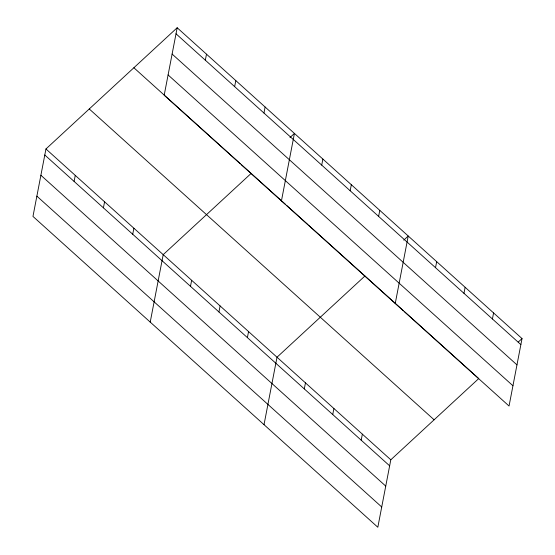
<?xml version="1.0" encoding="UTF-8"?>
<svg xmlns="http://www.w3.org/2000/svg" width="555" height="555" viewBox="0 0 555 555"><rect width="100%" height="100%" fill="white"/><g stroke="black" fill="none" stroke-linecap="round" stroke-linejoin="round"><path stroke-width="0.83" d="M177.177 27.75L164.19 95.203L509.046 406.031L522.033 338.578L177.177 27.75L45.954 148.969L32.967 216.422L377.823 527.25L390.81 459.797L478.729 378.579L404.762 311.91M74.106 181.423L75.265 175.387M103.417 207.847L104.576 201.812M132.728 234.266L133.894 228.23M150.218 322.101L163.205 254.648L251.124 173.438M205.329 60.211L206.495 54.168M190.49 286.331L191.655 280.296M234.64 86.629L235.806 80.593M218.941 311.972L220.106 305.937M263.958 113.047L265.117 107.011M247.391 337.62L248.557 331.578M281.44 200.882L294.427 133.436L289.974 137.55M264.02 424.679L277.007 357.226L364.926 276.008M321.72 165.112L322.878 159.077M304.293 388.902L305.458 382.867M350.17 190.753L351.329 184.718M332.743 414.55L333.909 408.515M378.621 216.401L379.78 210.366M361.194 440.191L362.36 434.156M395.243 303.46L408.23 236.007L403.776 240.128M435.522 267.683L436.681 261.648M463.973 293.331L465.132 287.296M492.424 318.972L493.582 312.937M518.217 342.109L522.033 338.578M176.018 33.786L520.874 344.62M172.112 54.05L516.969 364.885M168.096 74.932L512.952 385.767M133.873 67.752L240.294 163.669M241.571 164.821L285.27 204.205M286.533 205.343L308.025 224.72M308.656 225.288L403.492 310.772M89.258 108.967L434.114 419.795M45.954 148.969L390.81 459.797M44.788 155.005L389.645 465.832M40.89 175.269L385.746 486.104M36.866 196.151L381.722 506.986"/></g></svg>
